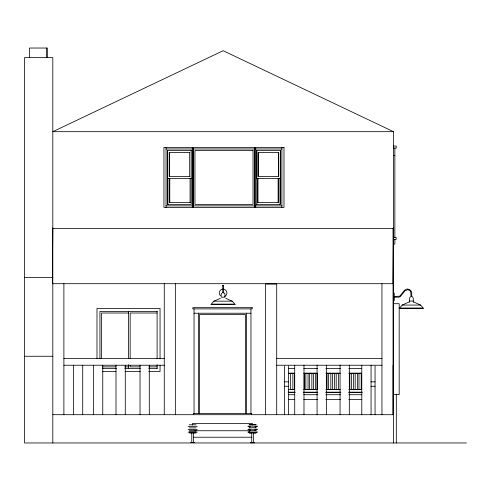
<?xml version="1.0" encoding="UTF-8"?>
<svg xmlns="http://www.w3.org/2000/svg" width="491" height="491" viewBox="0 0 491 491"><rect width="100%" height="100%" fill="white"/><g stroke="black" fill="none" stroke-linecap="round" stroke-linejoin="round"><path stroke-width="0.74" d="M254.547 207.423L254.547 147.46M393.033 228.438L393.064 414.699M52.396 277.341L52.813 227.836M393.033 283.694L393.5 227.836M223.442 285.388L223.301 285.823L222.718 285.388L223.442 285.388L223.442 292.765L222.718 292.765L222.718 285.388M221.613 293.213L221.171 294.293L221.171 297.184L224.988 297.184L224.872 293.71L224.043 292.882M220.41 298.344L213.91 301.167L211.24 304.125L234.919 304.125L232.243 301.167L225.75 298.344M409.101 301.959L402.203 305.064L399.527 308.023L423.211 308.023L420.535 305.064L413.637 301.959M222.718 292.851L223.442 292.851M410.402 296.773L409.457 298.184L409.457 302.272M393.5 131.68L52.813 131.68L223.16 50.714L393.5 131.68L393.5 442.962M393.5 146.036L396.219 146.036L396.219 148.073L393.5 148.073M166.038 148.988L192.478 148.988M193.436 148.988L254.547 148.988M255.498 148.988L281.902 148.988M191.349 150.51L167.363 150.51L167.363 204.366L191.159 204.366L191.159 150.51M189.888 152.425L169.205 152.425L169.205 176.484L189.888 176.484M393.5 155.555L394.862 155.555M191.349 178.393L167.554 178.393L167.554 150.51M256.253 178.393L280.386 178.393L280.386 150.51M190.269 202.458L169.591 202.458L169.591 178.393M257.517 202.458L278.348 202.458L278.348 178.393M256.253 204.366L280.576 204.366L280.576 150.51L256.64 150.51L256.64 178.393M166.038 205.895L192.478 205.895M193.436 205.895L254.547 205.895M255.51 205.895L281.902 205.895M393.494 228.438L52.396 228.438L52.396 283.694L393.494 283.694M393.5 237.644L396.219 237.644L396.219 239.344L393.5 239.344M393.5 244.107L394.862 244.107L394.862 239.344M24.55 277.501L52.813 277.501M394.267 296.478L399.76 296.171L404.437 290.39L406.395 289.181L407.548 289.015L409.776 289.653L411.335 291.366L411.703 292.47L411.753 296.656L411.059 296.656L410.709 291.672L409.408 290.242L407.548 289.715L404.934 290.875L400.159 296.748L398.809 297.172L394.267 297.172M409.457 301.081L413.281 301.081M213.91 301.167L232.243 301.167M393.5 303.696L399.183 303.696L399.183 394.629L393.5 394.629M210.854 304.512L235.299 304.512M402.203 305.064L420.535 305.064M399.146 308.403L423.592 308.403M157.224 311.374L99.943 311.374L99.943 358.62M128.519 313.012L101.582 313.012L101.582 358.534M157.095 313.012L130.158 313.012L130.158 358.534M194.037 313.227L250.962 313.227M24.55 356.263L52.813 356.263M63.891 358.381L164.264 358.381M276.709 358.381L381.955 358.381M63.891 365.23L164.264 365.23M276.709 365.23L381.955 365.23M102.331 366.881L115.796 366.881M124.775 366.881L128.519 366.881M139.886 366.881L130.158 366.881L130.158 365.365M148.865 366.881L157.095 366.881M288.512 368.489L294.618 368.489M303.776 368.489L317.511 368.489M325.907 368.489L340.41 368.489M348.8 368.489L361.775 368.489M102.196 368.526L116.484 368.526M124.757 368.526L140.328 368.526M148.712 368.526L157.224 368.526M102.3 371.478L115.98 371.478M125.095 371.478L140.291 371.478M148.65 371.478L160.048 371.478L160.048 365.402M288.512 373.185L294.618 373.185M303.776 373.185L317.511 373.185M325.907 373.185L340.41 373.185M348.8 373.185L361.775 373.185M336.206 373.43L338.428 373.43M288.512 373.534L290.801 373.534M292.329 373.534L294.618 373.534M304.543 373.534L306.065 373.534M307.593 373.534L309.882 373.534M311.411 373.534L313.7 373.534M315.222 373.534L317.511 373.534M326.668 373.534L328.964 373.534M330.486 373.534L332.775 373.534M334.303 373.534L336.593 373.534M338.121 373.534L339.643 373.534M349.567 373.534L351.857 373.534M353.385 373.534L354.907 373.534M357.196 373.534L359.486 373.534M284.393 381.838L288.512 381.838M370.932 381.838L375.056 381.838M284.393 386.276L288.512 386.276M370.932 386.276L375.056 386.276M288.512 389.467L294.618 389.467M303.776 389.467L317.511 389.467M325.907 389.467L340.41 389.467M348.8 389.467L361.775 389.467M290.654 389.566L292.869 389.566M305.838 389.566L308.06 389.566M309.637 389.566L311.853 389.566M313.43 389.566L315.652 389.566M328.614 389.566L330.836 389.566M332.413 389.566L334.629 389.566M336.206 389.566L338.428 389.566M351.39 389.566L353.612 389.566M355.189 389.566L357.405 389.566M358.982 389.566L361.204 389.566M288.199 392.174L295.06 392.174M303.438 392.174L317.511 392.174M325.907 392.174L340.772 392.174M348.8 392.174L362.106 392.174M288.199 392.505L295.06 392.505M303.438 392.505L317.511 392.505M325.907 392.505L340.772 392.505M348.8 392.505L362.106 392.505M288.512 394.721L294.618 394.721M303.776 394.721L317.511 394.721M325.907 394.721L340.41 394.721M348.8 394.721L361.775 394.721M288.512 399.478L294.618 399.478M303.776 399.478L317.511 399.478M325.907 399.478L340.41 399.478M348.8 399.478L361.775 399.478M52.813 414.699L393.5 414.699M249.225 424.611L256.05 424.611M189.262 424.801L196.087 424.801M249.225 424.801L256.05 424.801M248.01 426.157L257.266 426.157M188.047 426.341L197.302 426.341M248.01 426.341L250.324 426.341M254.952 426.341L257.266 426.341M249.225 427.698L256.05 427.698M189.262 427.882L196.087 427.882M249.225 427.882L249.686 427.882M255.596 427.882L256.05 427.882M248.01 429.238L257.266 429.238M188.047 429.429L197.302 429.429M248.01 429.429L250.324 429.429M254.952 429.429L257.266 429.429M249.225 430.435L256.05 430.435M189.262 430.625L196.087 430.625M249.225 430.625L249.686 430.625M249.901 430.625L250.263 430.625M255.013 430.625L255.381 430.625M255.596 430.625L256.05 430.625M194.952 430.742L250.361 430.742M189.256 431.841L196.099 431.841M249.219 431.841L249.637 431.841M248.01 431.982L257.266 431.982M188.047 432.166L197.302 432.166M248.01 432.166L249.759 432.166M256.646 432.166L257.266 432.166M249.219 432.835L256.063 432.835M189.256 433.025L196.099 433.025M249.219 433.025L252.073 433.025M253.203 433.025L256.063 433.025M193.436 437.229L251.883 437.229M250.606 442.434L254.669 442.434M190.643 442.618L194.706 442.618M250.606 442.618L252.313 442.618M252.969 442.618L254.669 442.618M250.606 442.772L254.669 442.772M466.45 442.962L24.55 442.962L24.55 57.588L52.813 57.588L52.813 442.962M412.336 296.773L413.281 298.184L413.281 302.272M396.311 394.144L396.311 442.962M394.862 148.073L394.862 237.644M394.267 293.041L394.267 300.682M393.119 365.23L393.107 414.699M381.955 283.694L381.955 414.699M375.056 366.01L375.056 414.699M371.067 365.23L371.067 414.699M361.793 365.23L361.793 414.699M361.204 389.713L361.204 373.283L358.982 373.283L358.982 389.713M357.405 389.713L357.405 373.283L355.189 373.283L355.189 389.713M353.612 389.713L353.612 373.283L351.39 373.283L351.39 389.713M349.813 373.283L349.813 389.713M349.328 365.23L349.328 414.699M340.06 365.23L340.06 414.699M338.428 389.713L338.428 373.283L336.206 373.283L336.206 389.713M334.629 389.713L334.629 373.283L332.413 373.283L332.413 389.713M330.836 389.713L330.836 373.283L328.614 373.283L328.614 389.713M327.037 373.283L327.037 389.713M326.343 365.23L326.343 414.699M317.229 373.283L317.229 389.713M317.076 365.23L317.076 414.699M315.652 389.713L315.652 373.283L313.43 373.283L313.43 389.713M311.853 389.713L311.853 373.283L309.637 373.283L309.637 389.713M308.06 389.713L308.06 373.283L305.838 373.283L305.838 389.713M304.26 373.283L304.26 389.713M303.984 365.23L303.984 414.699M294.717 365.23L294.717 414.699M294.447 373.283L294.447 389.713M292.869 389.713L292.869 373.283L290.654 373.283L290.654 389.713M288.512 366.01L288.512 414.699M284.393 366.01L284.393 414.699M281.902 147.46L281.902 207.423M279.999 177.994L279.999 204.366M278.544 152.425L278.544 176.484M278.158 178.393L278.158 202.458M276.709 414.699L276.709 284.074L265.631 284.074L265.631 414.699M258.284 152.425L258.284 176.484M257.898 178.393L257.898 202.458M257.707 178.393L257.707 202.458M256.83 150.51L256.83 204.366M255.694 147.46L255.694 207.423M254.743 147.46L254.743 207.423M253.546 432.835L253.546 442.618M252.423 424.979L252.423 423.481L192.46 423.481L192.46 424.979M251.736 432.835L251.736 442.618M251.582 414.699L251.582 413.459L193.417 413.459L193.417 414.699M250.962 308.894L250.962 413.459M246.629 313.227L246.629 413.459M245.396 413.459L245.396 314.461L199.604 314.461L199.604 413.459M198.37 313.227L198.37 413.459M194.037 308.894L194.037 413.459M193.583 433.025L193.583 442.618M193.436 147.46L193.436 207.423M193.233 147.46L193.233 207.423M192.478 147.46L192.478 207.423M192.282 147.46L192.282 207.423M191.772 433.025L191.772 442.618M190.078 178.393L190.078 202.458M189.698 152.425L189.698 176.484M175.342 283.694L175.342 414.699M169.782 178.393L169.782 202.458M169.401 152.425L169.401 176.484M167.934 177.994L167.934 204.366M166.038 147.46L166.038 207.423M164.264 283.694L164.264 414.699M160.048 358.565L160.048 308.416L96.985 308.416L96.985 358.565M157.095 311.374L157.095 358.62M157.095 364.715L157.095 368.526M149.301 365.23L149.301 414.699M140.033 365.23L140.033 414.699M128.519 311.374L128.519 358.62M128.519 364.715L128.519 368.526M125.279 365.23L125.279 414.699M116.005 365.23L116.005 414.699M102.76 365.23L102.76 414.699M93.493 365.23L93.493 414.699M82.715 365.23L82.715 414.699M73.447 365.23L73.447 414.699M63.891 283.694L63.891 414.699M47.339 57.588L47.339 48.038L29.534 48.038L29.534 57.588M46.338 48.038L46.338 57.588M220.379 295.668A3.818 3.818 0 0 1 220.754 289.935A3.818 3.818 0 0 1 226.388 291.059A3.818 3.818 0 0 1 224.54 296.496M283.988 147.46L163.945 147.46L163.945 207.423L283.988 207.423L283.988 147.46M253.018 150.51L194.964 150.51L194.964 204.366L253.018 204.366L253.018 150.51M278.735 152.425L258.094 152.425L258.094 176.484L278.735 176.484L278.735 152.425M252.202 307.654L192.803 307.654L192.803 308.894L252.202 308.894L252.202 307.654"/></g></svg>
